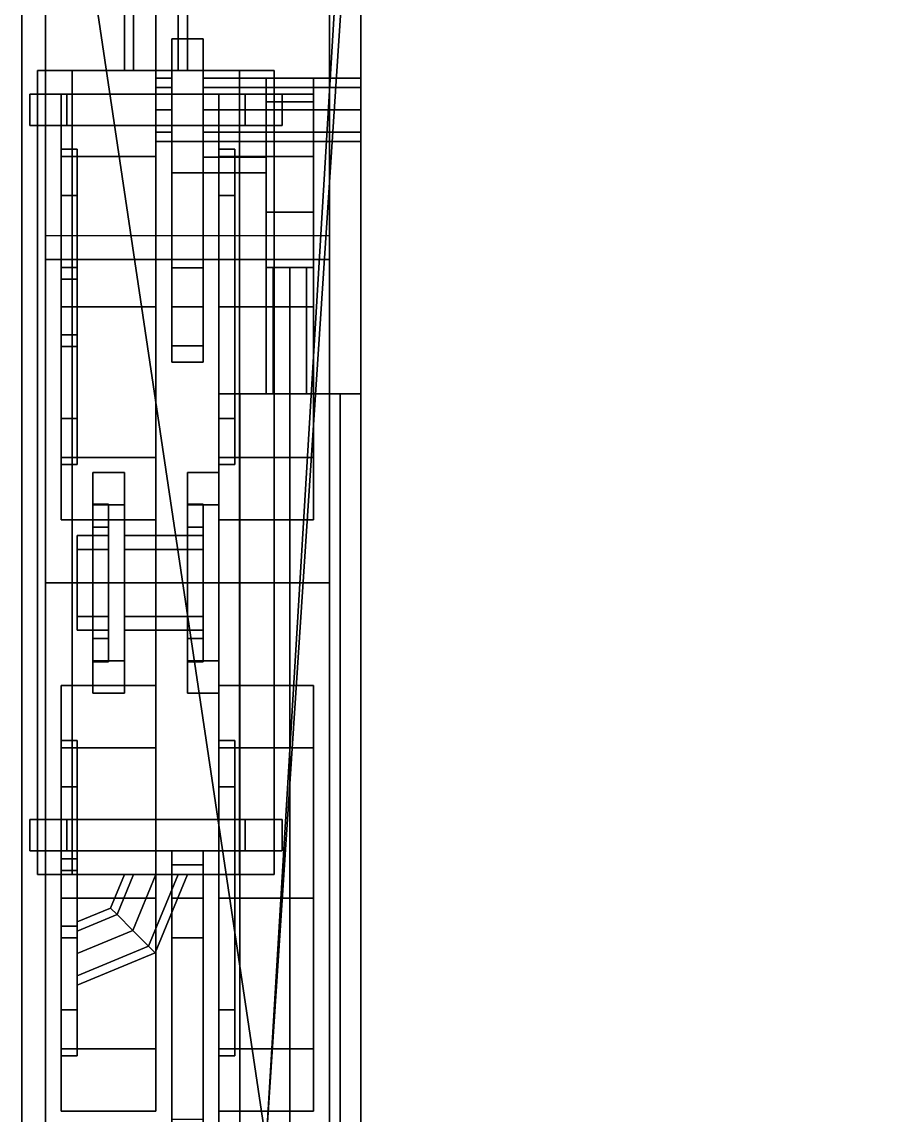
# Model space of a CAD drawing. Header units: millimetres. Extents: x -1.3 to 1.3, y -3.1 to 16.4.
# Drawn here: x -1.25 to -0.145, y 0.985 to 2.372 of the extents above; entities that cross this region are included whole.
import ezdxf

# ---------------------------------------------------------------- set-up
doc = ezdxf.new("R2010")
doc.units = ezdxf.units.MM
for name, color, linetype in [('fenders', 6, 'Continuous'), ('suspension', 5, 'Continuous'), ('tracks', 3, 'Continuous'), ('wheels', 2, 'Continuous')]:
    doc.layers.add(name, color=color, linetype=linetype)

msp = doc.modelspace()

# ---------------------------------------------------------------- linework, layer by layer
for points in [[(-0.82, 2.59, 0.45), (-0.82, -2.5, 0.45), (-0.82, 2.9449, 1.07), (-0.82, 3.07, 0.75)], [(-0.94, 0.95, 1.63), (-0.82, 2.771, 1.515), (-0.82, 2.9449, 1.07), (-0.94, 0.95, 1.07)], [(-0.82, -2.5, 0.45), (-0.82, -2.5, 0.45), (-0.82, 0.22, 1.07), (-0.82, 2.9449, 1.07)], [(-0.05, 0.9318, 1.7311), (-0.05, 2.73, 1.62), (-0.82, 2.771, 1.515), (-0.94, 0.95, 1.63)], [(0.82, 2.59, 0.45), (0.82, -2.5, 0.45), (-0.82, -2.5, 0.45), (-0.82, 2.59, 0.45)], [(-1.1083, 2.41, 1.3383), (-1.12, 2.41, 1.31), (-1.12, 2.31, 1.31), (-1.1083, 2.31, 1.3383)], [(-1.12, 2.41, 1.31), (-1.1083, 2.41, 1.2817), (-1.1083, 2.31, 1.2817), (-1.12, 2.31, 1.31)], [(-1.08, 2.41, 1.35), (-1.1083, 2.41, 1.3383), (-1.1083, 2.31, 1.3383), (-1.08, 2.31, 1.35)], [(-1.1083, 2.41, 1.2817), (-1.08, 2.41, 1.27), (-1.08, 2.31, 1.27), (-1.1083, 2.31, 1.2817)], [(-1.0517, 2.41, 1.3383), (-1.08, 2.41, 1.35), (-1.08, 2.31, 1.35), (-1.0517, 2.31, 1.3383)], [(-1.08, 2.41, 1.27), (-1.0517, 2.41, 1.2817), (-1.0517, 2.31, 1.2817), (-1.08, 2.31, 1.27)], [(-1.04, 2.41, 1.31), (-1.0517, 2.41, 1.3383), (-1.0517, 2.31, 1.3383), (-1.04, 2.31, 1.31)], [(-1.0517, 2.41, 1.2817), (-1.04, 2.41, 1.31), (-1.04, 2.31, 1.31), (-1.0517, 2.31, 1.2817)], [(-1.1861, 2.31, 1.3261), (-1.23, 2.31, 1.22), (-1.23, 1.29, 1.22), (-1.1861, 1.29, 1.3261)], [(-1.23, 2.31, 1.22), (-1.1861, 2.31, 1.1139), (-1.1861, 1.29, 1.1139), (-1.23, 1.29, 1.22)], [(-1.08, 2.31, 1.07), (-1.1861, 2.31, 1.1139), (-1.23, 2.31, 1.22), (-0.9739, 2.31, 1.1139)], [(-0.9739, 2.31, 1.1139), (-1.23, 2.31, 1.22), (-1.1861, 2.31, 1.3261), (-0.93, 2.31, 1.22)], [(-1.08, 2.31, 1.37), (-1.1861, 2.31, 1.3261), (-1.1861, 1.29, 1.3261), (-1.08, 1.29, 1.37)], [(-1.1861, 2.31, 1.1139), (-1.08, 2.31, 1.07), (-1.08, 1.29, 1.07), (-1.1861, 1.29, 1.1139)], [(-0.93, 2.31, 1.22), (-1.1861, 2.31, 1.3261), (-1.08, 2.31, 1.37), (-0.9739, 2.31, 1.3261)], [(-0.9739, 2.31, 1.3261), (-1.08, 2.31, 1.37), (-1.08, 1.29, 1.37), (-0.9739, 1.29, 1.3261)], [(-1.08, 2.31, 1.07), (-0.9739, 2.31, 1.1139), (-0.9739, 1.29, 1.1139), (-1.08, 1.29, 1.07)], [(-0.93, 2.31, 1.22), (-0.9739, 2.31, 1.3261), (-0.9739, 1.29, 1.3261), (-0.93, 1.29, 1.22)], [(-0.9739, 2.31, 1.1139), (-0.93, 2.31, 1.22), (-0.93, 1.29, 1.22), (-0.9739, 1.29, 1.1139)], [(-1.24, 2.28, 1.22), (-1.1931, 2.28, 1.3331), (-1.1861, 2.28, 1.3261), (-1.23, 2.28, 1.22)], [(-1.23, 2.28, 1.22), (-1.23, 2.28, 1.07), (-1.24, 2.28, 1.07), (-1.24, 2.28, 1.22)], [(-1.24, 2.28, 1.22), (-1.24, 2.28, 1.07), (-1.24, 2.24, 1.07), (-1.24, 2.24, 1.22)], [(-1.1931, 2.28, 1.3331), (-1.24, 2.28, 1.22), (-1.24, 2.24, 1.22), (-1.1931, 2.24, 1.3331)], [(-1.1931, 2.28, 1.3331), (-1.08, 2.28, 1.38), (-1.08, 2.28, 1.37), (-1.1861, 2.28, 1.3261)], [(-1.08, 2.28, 1.38), (-1.1931, 2.28, 1.3331), (-1.1931, 2.24, 1.3331), (-1.08, 2.24, 1.38)], [(-1.08, 2.28, 1.38), (-0.9669, 2.28, 1.3331), (-0.9739, 2.28, 1.3261), (-1.08, 2.28, 1.37)], [(-0.9669, 2.28, 1.3331), (-1.08, 2.28, 1.38), (-1.08, 2.24, 1.38), (-0.9669, 2.24, 1.3331)], [(-0.9669, 2.28, 1.3331), (-0.92, 2.28, 1.22), (-0.93, 2.28, 1.22), (-0.9739, 2.28, 1.3261)], [(-0.92, 2.28, 1.22), (-0.9669, 2.28, 1.3331), (-0.9669, 2.24, 1.3331), (-0.92, 2.24, 1.22)], [(-0.92, 2.28, 1.22), (-0.92, 2.28, 1.07), (-0.93, 2.28, 1.07), (-0.93, 2.28, 1.22)], [(-0.92, 2.28, 1.07), (-0.92, 2.28, 1.22), (-0.92, 2.24, 1.22), (-0.92, 2.24, 1.07)], [(-1.24, 2.24, 1.22), (-1.24, 2.24, 1.07), (-1.23, 2.24, 1.07), (-1.23, 2.24, 1.22)], [(-1.1931, 2.24, 1.3331), (-1.24, 2.24, 1.22), (-1.23, 2.24, 1.22), (-1.1861, 2.24, 1.3261)], [(-1.08, 2.24, 1.38), (-1.1931, 2.24, 1.3331), (-1.1861, 2.24, 1.3261), (-1.08, 2.24, 1.37)], [(-0.9669, 2.24, 1.3331), (-1.08, 2.24, 1.38), (-1.08, 2.24, 1.37), (-0.9739, 2.24, 1.3261)], [(-0.92, 2.24, 1.22), (-0.9669, 2.24, 1.3331), (-0.9739, 2.24, 1.3261), (-0.93, 2.24, 1.22)], [(-0.93, 2.24, 1.22), (-0.93, 2.24, 1.07), (-0.92, 2.24, 1.07), (-0.92, 2.24, 1.22)], [(-1.1931, 1.36, 1.3331), (-1.24, 1.36, 1.22), (-1.24, 1.32, 1.22), (-1.1931, 1.32, 1.3331)], [(-1.24, 1.36, 1.22), (-1.24, 1.36, 1.07), (-1.24, 1.32, 1.07), (-1.24, 1.32, 1.22)], [(-1.23, 1.36, 1.22), (-1.23, 1.36, 1.07), (-1.24, 1.36, 1.07), (-1.24, 1.36, 1.22)], [(-1.24, 1.36, 1.22), (-1.1931, 1.36, 1.3331), (-1.1861, 1.36, 1.3261), (-1.23, 1.36, 1.22)], [(-1.08, 1.36, 1.38), (-1.1931, 1.36, 1.3331), (-1.1931, 1.32, 1.3331), (-1.08, 1.32, 1.38)], [(-1.1931, 1.36, 1.3331), (-1.08, 1.36, 1.38), (-1.08, 1.36, 1.37), (-1.1861, 1.36, 1.3261)], [(-0.9669, 1.36, 1.3331), (-1.08, 1.36, 1.38), (-1.08, 1.32, 1.38), (-0.9669, 1.32, 1.3331)], [(-1.08, 1.36, 1.38), (-0.9669, 1.36, 1.3331), (-0.9739, 1.36, 1.3261), (-1.08, 1.36, 1.37)], [(-0.9669, 1.36, 1.3331), (-0.92, 1.36, 1.22), (-0.93, 1.36, 1.22), (-0.9739, 1.36, 1.3261)], [(-0.92, 1.36, 1.22), (-0.9669, 1.36, 1.3331), (-0.9669, 1.32, 1.3331), (-0.92, 1.32, 1.22)], [(-0.92, 1.36, 1.22), (-0.92, 1.36, 1.07), (-0.93, 1.36, 1.07), (-0.93, 1.36, 1.22)], [(-0.92, 1.36, 1.07), (-0.92, 1.36, 1.22), (-0.92, 1.32, 1.22), (-0.92, 1.32, 1.07)], [(-1.1931, 1.32, 1.3331), (-1.24, 1.32, 1.22), (-1.23, 1.32, 1.22), (-1.1861, 1.32, 1.3261)], [(-1.24, 1.32, 1.22), (-1.24, 1.32, 1.07), (-1.23, 1.32, 1.07), (-1.23, 1.32, 1.22)], [(-1.08, 1.32, 1.38), (-1.1931, 1.32, 1.3331), (-1.1861, 1.32, 1.3261), (-1.08, 1.32, 1.37)], [(-0.9669, 1.32, 1.3331), (-1.08, 1.32, 1.38), (-1.08, 1.32, 1.37), (-0.9739, 1.32, 1.3261)], [(-0.92, 1.32, 1.22), (-0.9669, 1.32, 1.3331), (-0.9739, 1.32, 1.3261), (-0.93, 1.32, 1.22)], [(-0.93, 1.32, 1.22), (-0.93, 1.32, 1.07), (-0.92, 1.32, 1.07), (-0.92, 1.32, 1.22)], [(-1.08, 1.29, 1.37), (-1.1861, 1.29, 1.3261), (-1.23, 1.29, 1.22), (-0.9739, 1.29, 1.3261)], [(-0.9739, 1.29, 1.3261), (-1.23, 1.29, 1.22), (-1.1861, 1.29, 1.1139), (-0.93, 1.29, 1.22)], [(-0.93, 1.29, 1.22), (-1.1861, 1.29, 1.1139), (-1.08, 1.29, 1.07), (-0.9739, 1.29, 1.1139)], [(-1.1083, 1.29, 1.3383), (-1.12, 1.29, 1.31), (-1.1376, 1.2476, 1.31), (-1.1293, 1.2393, 1.3383)], [(-1.12, 1.29, 1.31), (-1.1083, 1.29, 1.2817), (-1.1293, 1.2393, 1.2817), (-1.1376, 1.2476, 1.31)], [(-1.08, 1.29, 1.35), (-1.1083, 1.29, 1.3383), (-1.1293, 1.2393, 1.3383), (-1.1093, 1.2193, 1.35)], [(-1.1083, 1.29, 1.2817), (-1.08, 1.29, 1.27), (-1.1093, 1.2193, 1.27), (-1.1293, 1.2393, 1.2817)], [(-1.0517, 1.29, 1.3383), (-1.08, 1.29, 1.35), (-1.1093, 1.2193, 1.35), (-1.0893, 1.1993, 1.3383)], [(-1.08, 1.29, 1.27), (-1.0517, 1.29, 1.2817), (-1.0893, 1.1993, 1.2817), (-1.1093, 1.2193, 1.27)], [(-1.04, 1.29, 1.31), (-1.0517, 1.29, 1.3383), (-1.0893, 1.1993, 1.3383), (-1.081, 1.191, 1.31)], [(-1.0517, 1.29, 1.2817), (-1.04, 1.29, 1.31), (-1.081, 1.191, 1.31), (-1.0893, 1.1993, 1.2817)], [(-1.1293, 1.2393, 1.3383), (-1.1376, 1.2476, 1.31), (-1.18, 1.23, 1.31), (-1.18, 1.2183, 1.3383)], [(-1.1376, 1.2476, 1.31), (-1.1293, 1.2393, 1.2817), (-1.18, 1.2183, 1.2817), (-1.18, 1.23, 1.31)], [(-1.1093, 1.2193, 1.35), (-1.1293, 1.2393, 1.3383), (-1.18, 1.2183, 1.3383), (-1.18, 1.19, 1.35)], [(-1.1293, 1.2393, 1.2817), (-1.1093, 1.2193, 1.27), (-1.18, 1.19, 1.27), (-1.18, 1.2183, 1.2817)], [(-1.18, 1.2183, 1.2817), (-1.18, 1.15, 1.31), (-1.18, 1.1617, 1.3383), (-1.18, 1.23, 1.31)], [(-1.18, 1.23, 1.31), (-1.18, 1.1617, 1.3383), (-1.18, 1.19, 1.35), (-1.18, 1.2183, 1.3383)], [(-1.0893, 1.1993, 1.3383), (-1.1093, 1.2193, 1.35), (-1.18, 1.19, 1.35), (-1.18, 1.1617, 1.3383)], [(-1.1093, 1.2193, 1.27), (-1.0893, 1.1993, 1.2817), (-1.18, 1.1617, 1.2817), (-1.18, 1.19, 1.27)], [(-1.18, 1.19, 1.27), (-1.18, 1.1617, 1.2817), (-1.18, 1.15, 1.31), (-1.18, 1.2183, 1.2817)], [(-1.081, 1.191, 1.31), (-1.0893, 1.1993, 1.3383), (-1.18, 1.1617, 1.3383), (-1.18, 1.15, 1.31)], [(-1.0893, 1.1993, 1.2817), (-1.081, 1.191, 1.31), (-1.18, 1.15, 1.31), (-1.18, 1.1617, 1.2817)]]:
    msp.add_3dface(points)
at = {"layer": 'fenders'}
for points in [[(-0.94, 0.22, 1.07), (-0.94, 0.95, 1.07), (-1.25, 3.03, 1.07), (-1.25, 0.22, 1.07)], [(-0.94, 0.95, 1.07), (-0.82, 2.9449, 1.07), (-1.25, 3.03, 1.07)], [(-1.25, 0.22, 1.07), (-1.25, 3.03, 1.07), (-1.25, 3.03, 1.05), (-1.25, 0.22, 1.05)]]:
    msp.add_3dface(points, dxfattribs=at)
at = {"layer": 'suspension'}
for points in [[(-1.02, 2.35, 0.46), (-1.02, 2.28, 0.4), (-1.06, 2.28, 0.4), (-1.06, 2.35, 0.46)], [(-1.02, 2.28, 0.6), (-1.02, 2.35, 0.48), (-1.06, 2.35, 0.48), (-1.06, 2.28, 0.6)], [(-1.02, 2.35, 0.48), (-1.02, 2.35, 0.46), (-1.06, 2.35, 0.46), (-1.06, 2.35, 0.48)], [(-1.06, 2.28, 0.4), (-1.06, 2.22, 0.53), (-1.06, 2.35, 0.48), (-1.06, 2.35, 0.46)], [(-1.06, 2.22, 0.53), (-1.06, 2.22, 0.57), (-1.06, 2.28, 0.6), (-1.06, 2.35, 0.48)], [(-1.02, 2.35, 0.46), (-1.02, 2.35, 0.48), (-1.02, 2.22, 0.53), (-1.02, 2.28, 0.4)], [(-1.02, 2.35, 0.48), (-1.02, 2.28, 0.6), (-1.02, 2.22, 0.57), (-1.02, 2.22, 0.53)], [(-1.06, 2.2883, 0.5183), (-1.06, 2.3, 0.49), (-1.08, 2.3, 0.49), (-1.08, 2.2883, 0.5183)], [(-1.06, 2.3, 0.49), (-1.06, 2.2883, 0.4617), (-1.08, 2.2883, 0.4617), (-1.08, 2.3, 0.49)], [(-1.08, 2.2883, 0.4617), (-1.08, 2.22, 0.49), (-1.08, 2.2317, 0.5183), (-1.08, 2.3, 0.49)], [(-1.08, 2.3, 0.49), (-1.08, 2.2317, 0.5183), (-1.08, 2.26, 0.53), (-1.08, 2.2883, 0.5183)], [(-1.06, 2.26, 0.53), (-1.06, 2.2883, 0.5183), (-1.08, 2.2883, 0.5183), (-1.08, 2.26, 0.53)], [(-1.06, 2.2883, 0.4617), (-1.06, 2.26, 0.45), (-1.08, 2.26, 0.45), (-1.08, 2.2883, 0.4617)], [(-1.08, 2.26, 0.45), (-1.08, 2.2317, 0.4617), (-1.08, 2.22, 0.49), (-1.08, 2.2883, 0.4617)], [(-0.82, 2.3, 0.49), (-0.82, 2.2883, 0.4617), (-1.02, 2.2883, 0.4617), (-1.02, 2.3, 0.49)], [(-0.82, 2.2883, 0.5183), (-0.82, 2.3, 0.49), (-1.02, 2.3, 0.49), (-1.02, 2.2883, 0.5183)], [(-0.82, 2.2883, 0.4617), (-0.82, 2.26, 0.45), (-1.02, 2.26, 0.45), (-1.02, 2.2883, 0.4617)], [(-0.82, 2.26, 0.53), (-0.82, 2.2883, 0.5183), (-1.02, 2.2883, 0.5183), (-1.02, 2.26, 0.53)], [(-0.94, 2.27, 0.69), (-0.94, 2.27, 0.79), (-0.94, 2.3, 0.76), (-0.94, 2.3, 0.72)], [(-0.88, 2.3, 0.72), (-0.88, 2.27, 0.69), (-0.94, 2.27, 0.69), (-0.94, 2.3, 0.72)], [(-0.88, 2.27, 0.79), (-0.88, 2.3, 0.76), (-0.94, 2.3, 0.76), (-0.94, 2.27, 0.79)], [(-0.88, 2.3, 0.76), (-0.88, 2.3, 0.72), (-0.94, 2.3, 0.72), (-0.94, 2.3, 0.76)], [(-0.88, 2.3, 0.72), (-0.88, 2.3, 0.76), (-0.88, 2.27, 0.79), (-0.88, 2.27, 0.69)], [(-1.02, 2.28, 0.4), (-1.02, 2.0595, 0.2605), (-1.06, 2.0595, 0.2605), (-1.06, 2.28, 0.4)], [(-1.02, 2.22, 0.73), (-1.02, 2.28, 0.6), (-1.06, 2.28, 0.6), (-1.06, 2.22, 0.73)], [(-1.06, 2.0595, 0.2605), (-1.06, 2.01, 0.38), (-1.06, 2.22, 0.53), (-1.06, 2.28, 0.4)], [(-1.06, 2.22, 0.57), (-1.06, 2.18, 0.7), (-1.06, 2.22, 0.73), (-1.06, 2.28, 0.6)], [(-1.02, 2.28, 0.4), (-1.02, 2.22, 0.53), (-1.02, 2.01, 0.38), (-1.02, 2.0595, 0.2605)], [(-1.02, 2.28, 0.6), (-1.02, 2.22, 0.73), (-1.02, 2.18, 0.7), (-1.02, 2.22, 0.57)], [(-0.94, 2.13, 0.69), (-0.94, 2.13, 0.79), (-0.94, 2.27, 0.79), (-0.94, 2.27, 0.69)], [(-0.88, 2.13, 0.79), (-0.88, 2.27, 0.79), (-0.94, 2.27, 0.79), (-0.94, 2.13, 0.79)], [(-0.88, 2.27, 0.69), (-0.88, 2.13, 0.69), (-0.94, 2.13, 0.69), (-0.94, 2.27, 0.69)], [(-0.88, 2.27, 0.69), (-0.88, 2.27, 0.79), (-0.88, 2.13, 0.79), (-0.88, 2.13, 0.69)], [(-1.06, 2.2317, 0.5183), (-1.06, 2.26, 0.53), (-1.08, 2.26, 0.53), (-1.08, 2.2317, 0.5183)], [(-1.06, 2.26, 0.45), (-1.06, 2.2317, 0.4617), (-1.08, 2.2317, 0.4617), (-1.08, 2.26, 0.45)], [(-0.82, 2.26, 0.45), (-0.82, 2.2317, 0.4617), (-1.02, 2.2317, 0.4617), (-1.02, 2.26, 0.45)], [(-0.82, 2.2317, 0.5183), (-0.82, 2.26, 0.53), (-1.02, 2.26, 0.53), (-1.02, 2.2317, 0.5183)], [(-1.06, 2.22, 0.49), (-1.06, 2.2317, 0.5183), (-1.08, 2.2317, 0.5183), (-1.08, 2.22, 0.49)], [(-1.06, 2.2317, 0.4617), (-1.06, 2.22, 0.49), (-1.08, 2.22, 0.49), (-1.08, 2.2317, 0.4617)], [(-1.02, 2.01, 0.38), (-1.02, 2.22, 0.53), (-1.06, 2.22, 0.53), (-1.06, 2.01, 0.38)], [(-1.02, 2.22, 0.53), (-1.02, 2.22, 0.57), (-1.06, 2.22, 0.57), (-1.06, 2.22, 0.53)], [(-1.02, 2.22, 0.57), (-1.02, 2.18, 0.7), (-1.06, 2.18, 0.7), (-1.06, 2.22, 0.57)], [(-1.02, 2.18, 0.78), (-1.02, 2.22, 0.78), (-1.06, 2.22, 0.78), (-1.06, 2.18, 0.78)], [(-1.02, 2.22, 0.78), (-1.02, 2.22, 0.73), (-1.06, 2.22, 0.73), (-1.06, 2.22, 0.78)], [(-1.06, 2.18, 0.7), (-1.06, 2.18, 0.78), (-1.06, 2.22, 0.78), (-1.06, 2.22, 0.73)], [(-0.82, 2.2317, 0.4617), (-0.82, 2.22, 0.49), (-1.02, 2.22, 0.49), (-1.02, 2.2317, 0.4617)], [(-0.82, 2.22, 0.49), (-0.82, 2.2317, 0.5183), (-1.02, 2.2317, 0.5183), (-1.02, 2.22, 0.49)], [(-1.02, 2.22, 0.73), (-1.02, 2.22, 0.78), (-1.02, 2.18, 0.78), (-1.02, 2.18, 0.7)], [(-0.94, 2.2, 0.77), (-0.94, 2.22, 0.75), (-1.02, 2.22, 0.75), (-1.02, 2.2, 0.77)], [(-0.94, 2.22, 0.75), (-0.94, 2.2, 0.73), (-1.02, 2.2, 0.73), (-1.02, 2.22, 0.75)], [(-0.94, 2.18, 0.75), (-0.94, 2.2, 0.77), (-1.02, 2.2, 0.77), (-1.02, 2.18, 0.75)], [(-0.94, 2.2, 0.73), (-0.94, 2.18, 0.75), (-1.02, 2.18, 0.75), (-1.02, 2.2, 0.73)], [(-1.02, 2.18, 0.7), (-1.02, 2.18, 0.78), (-1.06, 2.18, 0.78), (-1.06, 2.18, 0.7)], [(-0.94, 2.06, 0.71), (-0.94, 2.06, 0.77), (-0.94, 2.13, 0.79), (-0.94, 2.13, 0.69)], [(-0.88, 2.06, 0.77), (-0.88, 2.13, 0.79), (-0.94, 2.13, 0.79), (-0.94, 2.06, 0.77)], [(-0.88, 2.13, 0.69), (-0.88, 2.06, 0.71), (-0.94, 2.06, 0.71), (-0.94, 2.13, 0.69)], [(-0.88, 2.13, 0.69), (-0.88, 2.13, 0.79), (-0.88, 2.06, 0.77), (-0.88, 2.06, 0.71)], [(-1.02, 2.0595, 0.2605), (-1.02, 2.01, 0.24), (-1.06, 2.01, 0.24), (-1.06, 2.0595, 0.2605)], [(-1.06, 2.01, 0.24), (-1.06, 1.9605, 0.3595), (-1.06, 2.01, 0.38), (-1.06, 2.0595, 0.2605)], [(-1.02, 2.0595, 0.2605), (-1.02, 2.01, 0.38), (-1.02, 1.9605, 0.3595), (-1.02, 2.01, 0.24)], [(-0.9312, 2.06, 0.7612), (-0.94, 2.06, 0.74), (-0.94, 1.9, 0.74), (-0.9312, 1.9, 0.7612)], [(-0.94, 2.06, 0.74), (-0.9312, 2.06, 0.7188), (-0.9312, 1.9, 0.7188), (-0.94, 1.9, 0.74)], [(-0.88, 2.06, 0.71), (-0.88, 2.06, 0.77), (-0.94, 2.06, 0.77), (-0.94, 2.06, 0.71)], [(-0.91, 2.06, 0.77), (-0.9312, 2.06, 0.7612), (-0.9312, 1.9, 0.7612), (-0.91, 1.9, 0.77)], [(-0.9312, 2.06, 0.7188), (-0.91, 2.06, 0.71), (-0.91, 1.9, 0.71), (-0.9312, 1.9, 0.7188)], [(-0.8888, 2.06, 0.7612), (-0.91, 2.06, 0.77), (-0.91, 1.9, 0.77), (-0.8888, 1.9, 0.7612)], [(-0.91, 2.06, 0.71), (-0.8888, 2.06, 0.7188), (-0.8888, 1.9, 0.7188), (-0.91, 1.9, 0.71)], [(-0.88, 2.06, 0.74), (-0.8888, 2.06, 0.7612), (-0.8888, 1.9, 0.7612), (-0.88, 1.9, 0.74)], [(-0.8888, 2.06, 0.7188), (-0.88, 2.06, 0.74), (-0.88, 1.9, 0.74), (-0.8888, 1.9, 0.7188)], [(-1.02, 1.9605, 0.3595), (-1.02, 2.01, 0.38), (-1.06, 2.01, 0.38), (-1.06, 1.9605, 0.3595)], [(-1.02, 2.01, 0.24), (-1.02, 1.9605, 0.2605), (-1.06, 1.9605, 0.2605), (-1.06, 2.01, 0.24)], [(-1.06, 1.9605, 0.2605), (-1.06, 1.94, 0.31), (-1.06, 1.9605, 0.3595), (-1.06, 2.01, 0.24)], [(-1.02, 2.01, 0.24), (-1.02, 1.9605, 0.3595), (-1.02, 1.94, 0.31), (-1.02, 1.9605, 0.2605)], [(-1.02, 1.94, 0.31), (-1.02, 1.9605, 0.3595), (-1.06, 1.9605, 0.3595), (-1.06, 1.94, 0.31)], [(-1.02, 1.9605, 0.2605), (-1.02, 1.94, 0.31), (-1.06, 1.94, 0.31), (-1.06, 1.9605, 0.2605)], [(-0.9736, 1.9, 0.8036), (-1, 1.9, 0.74), (-1, 0.79, 0.74), (-0.9736, 0.79, 0.8036)], [(-1, 1.9, 0.74), (-0.9736, 1.9, 0.6764), (-0.9736, 0.79, 0.6764), (-1, 0.79, 0.74)], [(-0.9736, 1.9, 0.8036), (-0.9312, 1.9, 0.7612), (-0.94, 1.9, 0.74), (-1, 1.9, 0.74)], [(-1, 1.9, 0.74), (-0.94, 1.9, 0.74), (-0.9312, 1.9, 0.7188), (-0.9736, 1.9, 0.6764)], [(-0.91, 1.9, 0.83), (-0.9736, 1.9, 0.8036), (-0.9736, 0.79, 0.8036), (-0.91, 0.79, 0.83)], [(-0.9736, 1.9, 0.6764), (-0.91, 1.9, 0.65), (-0.91, 0.79, 0.65), (-0.9736, 0.79, 0.6764)], [(-0.91, 1.9, 0.83), (-0.91, 1.9, 0.77), (-0.9312, 1.9, 0.7612), (-0.9736, 1.9, 0.8036)], [(-0.9736, 1.9, 0.6764), (-0.9312, 1.9, 0.7188), (-0.91, 1.9, 0.71), (-0.91, 1.9, 0.65)], [(-0.8464, 1.9, 0.8036), (-0.91, 1.9, 0.83), (-0.91, 0.79, 0.83), (-0.8464, 0.79, 0.8036)], [(-0.91, 1.9, 0.65), (-0.8464, 1.9, 0.6764), (-0.8464, 0.79, 0.6764), (-0.91, 0.79, 0.65)], [(-0.91, 1.9, 0.65), (-0.91, 1.9, 0.71), (-0.8888, 1.9, 0.7188), (-0.8464, 1.9, 0.6764)], [(-0.8464, 1.9, 0.8036), (-0.8888, 1.9, 0.7612), (-0.91, 1.9, 0.77), (-0.91, 1.9, 0.83)], [(-0.8464, 1.9, 0.6764), (-0.8888, 1.9, 0.7188), (-0.88, 1.9, 0.74), (-0.82, 1.9, 0.74)], [(-0.82, 1.9, 0.74), (-0.88, 1.9, 0.74), (-0.8888, 1.9, 0.7612), (-0.8464, 1.9, 0.8036)], [(-0.82, 1.9, 0.74), (-0.8464, 1.9, 0.8036), (-0.8464, 0.79, 0.8036), (-0.82, 0.79, 0.74)], [(-0.8464, 1.9, 0.6764), (-0.82, 1.9, 0.74), (-0.82, 0.79, 0.74), (-0.8464, 0.79, 0.6764)], [(-1.02, 1.3024, 0.3524), (-1.02, 1.32, 0.31), (-1.06, 1.32, 0.31), (-1.06, 1.3024, 0.3524)], [(-1.02, 1.32, 0.31), (-1.02, 1.3024, 0.2676), (-1.06, 1.3024, 0.2676), (-1.06, 1.32, 0.31)], [(-1.06, 1.3024, 0.3524), (-1.06, 1.32, 0.31), (-1.06, 1.3024, 0.2676), (-1.06, 1.26, 0.37)], [(-1.02, 1.26, 0.37), (-1.02, 1.3024, 0.2676), (-1.02, 1.32, 0.31), (-1.02, 1.3024, 0.3524)], [(-1.02, 1.26, 0.37), (-1.02, 1.3024, 0.3524), (-1.06, 1.3024, 0.3524), (-1.06, 1.26, 0.37)], [(-1.02, 1.3024, 0.2676), (-1.02, 1.26, 0.25), (-1.06, 1.26, 0.25), (-1.06, 1.3024, 0.2676)], [(-1.06, 1.3024, 0.2676), (-1.06, 1.26, 0.25), (-1.06, 1.21, 0.25), (-1.06, 1.26, 0.37)], [(-1.02, 1.26, 0.37), (-1.02, 1.21, 0.25), (-1.02, 1.26, 0.25), (-1.02, 1.3024, 0.2676)], [(-1.02, 0.98, 0.54), (-1.02, 1.26, 0.37), (-1.06, 1.26, 0.37), (-1.06, 0.98, 0.54)], [(-1.02, 1.26, 0.25), (-1.02, 1.21, 0.25), (-1.06, 1.21, 0.25), (-1.06, 1.26, 0.25)], [(-1.06, 0.98, 0.54), (-1.06, 1.26, 0.37), (-1.06, 1.21, 0.25), (-1.06, 0.94, 0.39)], [(-1.02, 0.94, 0.39), (-1.02, 1.21, 0.25), (-1.02, 1.26, 0.37), (-1.02, 0.98, 0.54)], [(-1.02, 1.21, 0.25), (-1.02, 0.94, 0.39), (-1.06, 0.94, 0.39), (-1.06, 1.21, 0.25)]]:
    msp.add_3dface(points, dxfattribs=at)
at = {"layer": 'tracks'}
for points in [[(-1.22, 2.95, 0.44), (-1.22, 2.1), (-1.22, 2.07, 0.05), (-1.22, 2.89, 0.48)], [(-0.86, 2.95, 0.44), (-0.86, 2.1), (-1.22, 2.1), (-1.22, 2.95, 0.44)], [(-0.86, 2.07, 0.05), (-0.86, 2.1), (-0.86, 2.95, 0.44), (-0.86, 2.89, 0.48)], [(-1.22, 2.89, 0.48), (-1.22, 2.07, 0.05), (-0.86, 2.07, 0.05), (-0.86, 2.89, 0.48)], [(-0.86, 1.66, 1.05), (-0.86, 2.83, 1.05), (-1.22, 2.83, 1.05), (-1.22, 1.66, 1.05)], [(-1.22, 1.66, 1.05), (-1.22, 2.83, 1.05), (-1.22, 2.83, 0.99), (-1.22, 1.66, 0.97)], [(-1.22, 1.66, 0.97), (-1.22, 2.83, 0.99), (-0.86, 2.83, 0.99), (-0.86, 1.66, 0.97)], [(-0.86, 2.83, 0.99), (-0.86, 2.83, 1.05), (-0.86, 1.66, 1.05), (-0.86, 1.66, 0.97)], [(-1.22, 2.1), (-1.22, -2.08), (-1.22, -2.04, 0.05), (-1.22, 2.07, 0.05)], [(-0.86, -2.04, 0.05), (-0.86, -2.08), (-0.86, 2.1), (-0.86, 2.07, 0.05)], [(-1.22, 2.07, 0.05), (-1.22, -2.04, 0.05), (-0.86, -2.04, 0.05), (-0.86, 2.07, 0.05)], [(-1.22, -0.37, 0.94), (-1.22, 1.66, 0.97), (-0.86, 1.66, 0.97), (-0.86, -0.37, 0.94)], [(-1.22, -0.37, 1.02), (-1.22, 1.66, 1.05), (-1.22, 1.66, 0.97), (-1.22, -0.37, 0.94)], [(-0.86, -0.37, 1.02), (-0.86, 1.66, 1.05), (-1.22, 1.66, 1.05), (-1.22, -0.37, 1.02)], [(-0.86, 1.66, 0.97), (-0.86, 1.66, 1.05), (-0.86, -0.37, 1.02), (-0.86, -0.37, 0.94)]]:
    msp.add_3dface(points, dxfattribs=at)
at = {"layer": 'wheels'}
for points in [[(-1.08, 2.2009, 0.5009), (-1.08, 2.28, 0.31), (-1.2, 2.28, 0.31), (-1.2, 2.2009, 0.5009)], [(-1.08, 2.28, 0.31), (-1.08, 2.2009, 0.1191), (-1.2, 2.2009, 0.1191), (-1.2, 2.28, 0.31)], [(-1.2, 2.2009, 0.5009), (-1.2, 2.28, 0.31), (-1.2, 2.21, 0.31), (-1.2, 2.1514, 0.4514)], [(-1.2, 2.28, 0.31), (-1.2, 2.2009, 0.1191), (-1.2, 2.1514, 0.1686), (-1.2, 2.21, 0.31)], [(-1, 2.2009, 0.5009), (-1, 2.28, 0.31), (-1, 2.21, 0.31), (-1, 2.1514, 0.4514)], [(-0.88, 2.2009, 0.5009), (-0.88, 2.28, 0.31), (-1, 2.28, 0.31), (-1, 2.2009, 0.5009)], [(-1, 2.28, 0.31), (-1, 2.2009, 0.1191), (-1, 2.1514, 0.1686), (-1, 2.21, 0.31)], [(-0.88, 2.28, 0.31), (-0.88, 2.2009, 0.1191), (-1, 2.2009, 0.1191), (-1, 2.28, 0.31)], [(-1.18, 2.21, 0.31), (-1.18, 2.1514, 0.4514), (-1.2, 2.1514, 0.4514), (-1.2, 2.21, 0.31)], [(-1.18, 2.1514, 0.1686), (-1.18, 2.21, 0.31), (-1.2, 2.21, 0.31), (-1.2, 2.1514, 0.1686)], [(-1.18, 2.1514, 0.4514), (-1.18, 2.21, 0.31), (-1.18, 2.06, 0.31), (-1.18, 2.0454, 0.3454)], [(-1.18, 2.21, 0.31), (-1.18, 2.1514, 0.1686), (-1.18, 2.0454, 0.2746), (-1.18, 2.06, 0.31)], [(-0.98, 2.1514, 0.1686), (-0.98, 2.21, 0.31), (-1, 2.21, 0.31), (-1, 2.1514, 0.1686)], [(-0.98, 2.21, 0.31), (-0.98, 2.1514, 0.4514), (-1, 2.1514, 0.4514), (-1, 2.21, 0.31)], [(-0.98, 2.21, 0.31), (-0.98, 2.1514, 0.1686), (-0.98, 2.0454, 0.2746), (-0.98, 2.06, 0.31)], [(-0.98, 2.1514, 0.4514), (-0.98, 2.21, 0.31), (-0.98, 2.06, 0.31), (-0.98, 2.0454, 0.3454)], [(-1.08, 2.01, 0.58), (-1.08, 2.2009, 0.5009), (-1.2, 2.2009, 0.5009), (-1.2, 2.01, 0.58)], [(-1.08, 2.2009, 0.1191), (-1.08, 2.01, 0.04), (-1.2, 2.01, 0.04), (-1.2, 2.2009, 0.1191)], [(-1.2, 2.01, 0.58), (-1.2, 2.2009, 0.5009), (-1.2, 2.1514, 0.4514), (-1.2, 2.01, 0.51)], [(-1.2, 2.2009, 0.1191), (-1.2, 2.01, 0.04), (-1.2, 2.01, 0.11), (-1.2, 2.1514, 0.1686)], [(-1, 2.2009, 0.1191), (-1, 2.01, 0.04), (-1, 2.01, 0.11), (-1, 2.1514, 0.1686)], [(-0.88, 2.2009, 0.1191), (-0.88, 2.01, 0.04), (-1, 2.01, 0.04), (-1, 2.2009, 0.1191)], [(-1, 2.01, 0.58), (-1, 2.2009, 0.5009), (-1, 2.1514, 0.4514), (-1, 2.01, 0.51)], [(-0.88, 2.01, 0.58), (-0.88, 2.2009, 0.5009), (-1, 2.2009, 0.5009), (-1, 2.01, 0.58)], [(-1.18, 2.1514, 0.4514), (-1.18, 2.01, 0.51), (-1.2, 2.01, 0.51), (-1.2, 2.1514, 0.4514)], [(-1.18, 2.01, 0.11), (-1.18, 2.1514, 0.1686), (-1.2, 2.1514, 0.1686), (-1.2, 2.01, 0.11)], [(-1.18, 2.01, 0.51), (-1.18, 2.1514, 0.4514), (-1.18, 2.0454, 0.3454), (-1.18, 2.01, 0.36)], [(-1.18, 2.1514, 0.1686), (-1.18, 2.01, 0.11), (-1.18, 2.01, 0.26), (-1.18, 2.0454, 0.2746)], [(-0.98, 2.1514, 0.4514), (-0.98, 2.01, 0.51), (-1, 2.01, 0.51), (-1, 2.1514, 0.4514)], [(-0.98, 2.01, 0.11), (-0.98, 2.1514, 0.1686), (-1, 2.1514, 0.1686), (-1, 2.01, 0.11)], [(-0.98, 2.01, 0.51), (-0.98, 2.1514, 0.4514), (-0.98, 2.0454, 0.3454), (-0.98, 2.01, 0.36)], [(-0.98, 2.1514, 0.1686), (-0.98, 2.01, 0.11), (-0.98, 2.01, 0.26), (-0.98, 2.0454, 0.2746)], [(-1.18, 2.0454, 0.3454), (-1.18, 2.06, 0.31), (-1.2, 2.06, 0.31), (-1.2, 2.0454, 0.3454)], [(-1.18, 2.06, 0.31), (-1.18, 2.0454, 0.2746), (-1.2, 2.0454, 0.2746), (-1.2, 2.06, 0.31)], [(-1.2, 2.0454, 0.2746), (-1.2, 1.96, 0.31), (-1.2, 1.9746, 0.3454), (-1.2, 2.06, 0.31)], [(-1.2, 2.06, 0.31), (-1.2, 1.9746, 0.3454), (-1.2, 2.01, 0.36), (-1.2, 2.0454, 0.3454)], [(-1.18, 2.01, 0.36), (-1.18, 2.0454, 0.3454), (-1.2, 2.0454, 0.3454), (-1.2, 2.01, 0.36)], [(-1.18, 2.0454, 0.2746), (-1.18, 2.01, 0.26), (-1.2, 2.01, 0.26), (-1.2, 2.0454, 0.2746)], [(-1.2, 2.01, 0.26), (-1.2, 1.9746, 0.2746), (-1.2, 1.96, 0.31), (-1.2, 2.0454, 0.2746)], [(-1.18, 1.9746, 0.3454), (-1.18, 2.01, 0.36), (-1.2, 2.01, 0.36), (-1.2, 1.9746, 0.3454)], [(-1.18, 2.01, 0.26), (-1.18, 1.9746, 0.2746), (-1.2, 1.9746, 0.2746), (-1.2, 2.01, 0.26)], [(-1.18, 2.01, 0.51), (-1.18, 1.8686, 0.4514), (-1.2, 1.8686, 0.4514), (-1.2, 2.01, 0.51)], [(-1.18, 1.8686, 0.1686), (-1.18, 2.01, 0.11), (-1.2, 2.01, 0.11), (-1.2, 1.8686, 0.1686)], [(-1.08, 1.8191, 0.5009), (-1.08, 2.01, 0.58), (-1.2, 2.01, 0.58), (-1.2, 1.8191, 0.5009)], [(-1.08, 2.01, 0.04), (-1.08, 1.8191, 0.1191), (-1.2, 1.8191, 0.1191), (-1.2, 2.01, 0.04)], [(-1.2, 2.01, 0.04), (-1.2, 1.8191, 0.1191), (-1.2, 1.8686, 0.1686), (-1.2, 2.01, 0.11)], [(-1.2, 1.8191, 0.5009), (-1.2, 2.01, 0.58), (-1.2, 2.01, 0.51), (-1.2, 1.8686, 0.4514)], [(-1.18, 2.01, 0.11), (-1.18, 1.8686, 0.1686), (-1.18, 1.9746, 0.2746), (-1.18, 2.01, 0.26)], [(-1.18, 1.8686, 0.4514), (-1.18, 2.01, 0.51), (-1.18, 2.01, 0.36), (-1.18, 1.9746, 0.3454)], [(-1, 1.8191, 0.5009), (-1, 2.01, 0.58), (-1, 2.01, 0.51), (-1, 1.8686, 0.4514)], [(-1, 2.01, 0.04), (-1, 1.8191, 0.1191), (-1, 1.8686, 0.1686), (-1, 2.01, 0.11)], [(-0.88, 2.01, 0.04), (-0.88, 1.8191, 0.1191), (-1, 1.8191, 0.1191), (-1, 2.01, 0.04)], [(-0.88, 1.8191, 0.5009), (-0.88, 2.01, 0.58), (-1, 2.01, 0.58), (-1, 1.8191, 0.5009)], [(-0.98, 1.8686, 0.1686), (-0.98, 2.01, 0.11), (-1, 2.01, 0.11), (-1, 1.8686, 0.1686)], [(-0.98, 2.01, 0.51), (-0.98, 1.8686, 0.4514), (-1, 1.8686, 0.4514), (-1, 2.01, 0.51)], [(-0.98, 1.8686, 0.4514), (-0.98, 2.01, 0.51), (-0.98, 2.01, 0.36), (-0.98, 1.9746, 0.3454)], [(-0.98, 2.01, 0.11), (-0.98, 1.8686, 0.1686), (-0.98, 1.9746, 0.2746), (-0.98, 2.01, 0.26)], [(-1.18, 1.96, 0.31), (-1.18, 1.9746, 0.3454), (-1.2, 1.9746, 0.3454), (-1.2, 1.96, 0.31)], [(-1.18, 1.9746, 0.2746), (-1.18, 1.96, 0.31), (-1.2, 1.96, 0.31), (-1.2, 1.9746, 0.2746)], [(-1.18, 1.8686, 0.1686), (-1.18, 1.81, 0.31), (-1.18, 1.96, 0.31), (-1.18, 1.9746, 0.2746)], [(-1.18, 1.81, 0.31), (-1.18, 1.8686, 0.4514), (-1.18, 1.9746, 0.3454), (-1.18, 1.96, 0.31)], [(-0.98, 1.81, 0.31), (-0.98, 1.8686, 0.4514), (-0.98, 1.9746, 0.3454), (-0.98, 1.96, 0.31)], [(-0.98, 1.8686, 0.1686), (-0.98, 1.81, 0.31), (-0.98, 1.96, 0.31), (-0.98, 1.9746, 0.2746)], [(-1.18, 1.8686, 0.4514), (-1.18, 1.81, 0.31), (-1.2, 1.81, 0.31), (-1.2, 1.8686, 0.4514)], [(-1.18, 1.81, 0.31), (-1.18, 1.8686, 0.1686), (-1.2, 1.8686, 0.1686), (-1.2, 1.81, 0.31)], [(-1.2, 1.8191, 0.1191), (-1.2, 1.74, 0.31), (-1.2, 1.81, 0.31), (-1.2, 1.8686, 0.1686)], [(-1.2, 1.74, 0.31), (-1.2, 1.8191, 0.5009), (-1.2, 1.8686, 0.4514), (-1.2, 1.81, 0.31)], [(-1, 1.74, 0.31), (-1, 1.8191, 0.5009), (-1, 1.8686, 0.4514), (-1, 1.81, 0.31)], [(-1, 1.8191, 0.1191), (-1, 1.74, 0.31), (-1, 1.81, 0.31), (-1, 1.8686, 0.1686)], [(-0.98, 1.81, 0.31), (-0.98, 1.8686, 0.1686), (-1, 1.8686, 0.1686), (-1, 1.81, 0.31)], [(-0.98, 1.8686, 0.4514), (-0.98, 1.81, 0.31), (-1, 1.81, 0.31), (-1, 1.8686, 0.4514)], [(-1.08, 1.74, 0.31), (-1.08, 1.8191, 0.5009), (-1.2, 1.8191, 0.5009), (-1.2, 1.74, 0.31)], [(-1.08, 1.8191, 0.1191), (-1.08, 1.74, 0.31), (-1.2, 1.74, 0.31), (-1.2, 1.8191, 0.1191)], [(-0.88, 1.74, 0.31), (-0.88, 1.8191, 0.5009), (-1, 1.8191, 0.5009), (-1, 1.74, 0.31)], [(-0.88, 1.8191, 0.1191), (-0.88, 1.74, 0.31), (-1, 1.74, 0.31), (-1, 1.8191, 0.1191)], [(-1.16, 1.759, 0.949), (-1.16, 1.8, 0.85), (-1.16, 1.76, 0.85), (-1.16, 1.7307, 0.9207)], [(-1.12, 1.759, 0.949), (-1.12, 1.8, 0.85), (-1.16, 1.8, 0.85), (-1.16, 1.759, 0.949)], [(-1.16, 1.8, 0.85), (-1.16, 1.759, 0.751), (-1.16, 1.7307, 0.7793), (-1.16, 1.76, 0.85)], [(-1.12, 1.8, 0.85), (-1.12, 1.759, 0.751), (-1.16, 1.759, 0.751), (-1.16, 1.8, 0.85)], [(-1.04, 1.759, 0.949), (-1.04, 1.8, 0.85), (-1.04, 1.76, 0.85), (-1.04, 1.7307, 0.9207)], [(-1, 1.759, 0.949), (-1, 1.8, 0.85), (-1.04, 1.8, 0.85), (-1.04, 1.759, 0.949)], [(-1.04, 1.8, 0.85), (-1.04, 1.759, 0.751), (-1.04, 1.7307, 0.7793), (-1.04, 1.76, 0.85)], [(-1, 1.8, 0.85), (-1, 1.759, 0.751), (-1.04, 1.759, 0.751), (-1.04, 1.8, 0.85)], [(-1.14, 1.7307, 0.7793), (-1.14, 1.76, 0.85), (-1.16, 1.76, 0.85), (-1.16, 1.7307, 0.7793)], [(-1.14, 1.76, 0.85), (-1.14, 1.7307, 0.9207), (-1.16, 1.7307, 0.9207), (-1.16, 1.76, 0.85)], [(-1.16, 1.66, 0.99), (-1.16, 1.759, 0.949), (-1.16, 1.7307, 0.9207), (-1.16, 1.66, 0.95)], [(-1.16, 1.759, 0.751), (-1.16, 1.66, 0.71), (-1.16, 1.66, 0.75), (-1.16, 1.7307, 0.7793)], [(-1.12, 1.759, 0.751), (-1.12, 1.66, 0.71), (-1.16, 1.66, 0.71), (-1.16, 1.759, 0.751)], [(-1.12, 1.66, 0.99), (-1.12, 1.759, 0.949), (-1.16, 1.759, 0.949), (-1.16, 1.66, 0.99)], [(-1.14, 1.76, 0.85), (-1.14, 1.7307, 0.7793), (-1.14, 1.7024, 0.8076), (-1.14, 1.72, 0.85)], [(-1.14, 1.7307, 0.9207), (-1.14, 1.76, 0.85), (-1.14, 1.72, 0.85), (-1.14, 1.7024, 0.8924)], [(-1.02, 1.7307, 0.7793), (-1.02, 1.76, 0.85), (-1.04, 1.76, 0.85), (-1.04, 1.7307, 0.7793)], [(-1.02, 1.76, 0.85), (-1.02, 1.7307, 0.9207), (-1.04, 1.7307, 0.9207), (-1.04, 1.76, 0.85)], [(-1.04, 1.66, 0.99), (-1.04, 1.759, 0.949), (-1.04, 1.7307, 0.9207), (-1.04, 1.66, 0.95)], [(-1.04, 1.759, 0.751), (-1.04, 1.66, 0.71), (-1.04, 1.66, 0.75), (-1.04, 1.7307, 0.7793)], [(-1, 1.759, 0.751), (-1, 1.66, 0.71), (-1.04, 1.66, 0.71), (-1.04, 1.759, 0.751)], [(-1, 1.66, 0.99), (-1, 1.759, 0.949), (-1.04, 1.759, 0.949), (-1.04, 1.66, 0.99)], [(-1.02, 1.76, 0.85), (-1.02, 1.7307, 0.7793), (-1.02, 1.7024, 0.8076), (-1.02, 1.72, 0.85)], [(-1.02, 1.7307, 0.9207), (-1.02, 1.76, 0.85), (-1.02, 1.72, 0.85), (-1.02, 1.7024, 0.8924)], [(-1.18, 1.6176, 0.8924), (-1.18, 1.72, 0.85), (-1.18, 1.7024, 0.8076), (-1.18, 1.6, 0.85)], [(-1.18, 1.66, 0.91), (-1.18, 1.7024, 0.8924), (-1.18, 1.72, 0.85), (-1.18, 1.6176, 0.8924)], [(-1.14, 1.72, 0.85), (-1.14, 1.7024, 0.8076), (-1.18, 1.7024, 0.8076), (-1.18, 1.72, 0.85)], [(-1.14, 1.7024, 0.8924), (-1.14, 1.72, 0.85), (-1.18, 1.72, 0.85), (-1.18, 1.7024, 0.8924)], [(-1.14, 1.7307, 0.9207), (-1.14, 1.66, 0.95), (-1.16, 1.66, 0.95), (-1.16, 1.7307, 0.9207)], [(-1.14, 1.66, 0.75), (-1.14, 1.7307, 0.7793), (-1.16, 1.7307, 0.7793), (-1.16, 1.66, 0.75)], [(-1.14, 1.66, 0.95), (-1.14, 1.7307, 0.9207), (-1.14, 1.7024, 0.8924), (-1.14, 1.66, 0.91)], [(-1.14, 1.7307, 0.7793), (-1.14, 1.66, 0.75), (-1.14, 1.66, 0.79), (-1.14, 1.7024, 0.8076)], [(-1.02, 1.72, 0.85), (-1.02, 1.7024, 0.8076), (-1.12, 1.7024, 0.8076), (-1.12, 1.72, 0.85)], [(-1.02, 1.7024, 0.8924), (-1.02, 1.72, 0.85), (-1.12, 1.72, 0.85), (-1.12, 1.7024, 0.8924)], [(-1.12, 1.66, 0.91), (-1.12, 1.7024, 0.8924), (-1.12, 1.72, 0.85), (-1.12, 1.6176, 0.8924)], [(-1.12, 1.6176, 0.8924), (-1.12, 1.72, 0.85), (-1.12, 1.7024, 0.8076), (-1.12, 1.6, 0.85)], [(-1.02, 1.7307, 0.9207), (-1.02, 1.66, 0.95), (-1.04, 1.66, 0.95), (-1.04, 1.7307, 0.9207)], [(-1.02, 1.66, 0.75), (-1.02, 1.7307, 0.7793), (-1.04, 1.7307, 0.7793), (-1.04, 1.66, 0.75)], [(-1.02, 1.66, 0.95), (-1.02, 1.7307, 0.9207), (-1.02, 1.7024, 0.8924), (-1.02, 1.66, 0.91)], [(-1.02, 1.7307, 0.7793), (-1.02, 1.66, 0.75), (-1.02, 1.66, 0.79), (-1.02, 1.7024, 0.8076)], [(-1.18, 1.6, 0.85), (-1.18, 1.7024, 0.8076), (-1.18, 1.66, 0.79), (-1.18, 1.6176, 0.8076)], [(-1.14, 1.7024, 0.8076), (-1.14, 1.66, 0.79), (-1.18, 1.66, 0.79), (-1.18, 1.7024, 0.8076)], [(-1.14, 1.66, 0.91), (-1.14, 1.7024, 0.8924), (-1.18, 1.7024, 0.8924), (-1.18, 1.66, 0.91)], [(-1.02, 1.7024, 0.8076), (-1.02, 1.66, 0.79), (-1.12, 1.66, 0.79), (-1.12, 1.7024, 0.8076)], [(-1.02, 1.66, 0.91), (-1.02, 1.7024, 0.8924), (-1.12, 1.7024, 0.8924), (-1.12, 1.66, 0.91)], [(-1.12, 1.6, 0.85), (-1.12, 1.7024, 0.8076), (-1.12, 1.66, 0.79), (-1.12, 1.6176, 0.8076)], [(-1.14, 1.66, 0.79), (-1.14, 1.6176, 0.8076), (-1.18, 1.6176, 0.8076), (-1.18, 1.66, 0.79)], [(-1.14, 1.6176, 0.8924), (-1.14, 1.66, 0.91), (-1.18, 1.66, 0.91), (-1.18, 1.6176, 0.8924)], [(-1.16, 1.561, 0.949), (-1.16, 1.66, 0.99), (-1.16, 1.66, 0.95), (-1.16, 1.5893, 0.9207)], [(-1.14, 1.66, 0.95), (-1.14, 1.5893, 0.9207), (-1.16, 1.5893, 0.9207), (-1.16, 1.66, 0.95)], [(-1.16, 1.66, 0.71), (-1.16, 1.561, 0.751), (-1.16, 1.5893, 0.7793), (-1.16, 1.66, 0.75)], [(-1.12, 1.66, 0.71), (-1.12, 1.561, 0.751), (-1.16, 1.561, 0.751), (-1.16, 1.66, 0.71)], [(-1.14, 1.5893, 0.7793), (-1.14, 1.66, 0.75), (-1.16, 1.66, 0.75), (-1.16, 1.5893, 0.7793)], [(-1.12, 1.561, 0.949), (-1.12, 1.66, 0.99), (-1.16, 1.66, 0.99), (-1.16, 1.561, 0.949)], [(-1.14, 1.5893, 0.9207), (-1.14, 1.66, 0.95), (-1.14, 1.66, 0.91), (-1.14, 1.6176, 0.8924)], [(-1.14, 1.66, 0.75), (-1.14, 1.5893, 0.7793), (-1.14, 1.6176, 0.8076), (-1.14, 1.66, 0.79)], [(-1.02, 1.66, 0.79), (-1.02, 1.6176, 0.8076), (-1.12, 1.6176, 0.8076), (-1.12, 1.66, 0.79)], [(-1.02, 1.6176, 0.8924), (-1.02, 1.66, 0.91), (-1.12, 1.66, 0.91), (-1.12, 1.6176, 0.8924)], [(-1.04, 1.561, 0.949), (-1.04, 1.66, 0.99), (-1.04, 1.66, 0.95), (-1.04, 1.5893, 0.9207)], [(-1.02, 1.66, 0.95), (-1.02, 1.5893, 0.9207), (-1.04, 1.5893, 0.9207), (-1.04, 1.66, 0.95)], [(-1.04, 1.66, 0.71), (-1.04, 1.561, 0.751), (-1.04, 1.5893, 0.7793), (-1.04, 1.66, 0.75)], [(-1, 1.66, 0.71), (-1, 1.561, 0.751), (-1.04, 1.561, 0.751), (-1.04, 1.66, 0.71)], [(-1.02, 1.5893, 0.7793), (-1.02, 1.66, 0.75), (-1.04, 1.66, 0.75), (-1.04, 1.5893, 0.7793)], [(-1, 1.561, 0.949), (-1, 1.66, 0.99), (-1.04, 1.66, 0.99), (-1.04, 1.561, 0.949)], [(-1.02, 1.5893, 0.9207), (-1.02, 1.66, 0.95), (-1.02, 1.66, 0.91), (-1.02, 1.6176, 0.8924)], [(-1.02, 1.66, 0.75), (-1.02, 1.5893, 0.7793), (-1.02, 1.6176, 0.8076), (-1.02, 1.66, 0.79)], [(-1.14, 1.6, 0.85), (-1.14, 1.6176, 0.8924), (-1.18, 1.6176, 0.8924), (-1.18, 1.6, 0.85)], [(-1.14, 1.6176, 0.8076), (-1.14, 1.6, 0.85), (-1.18, 1.6, 0.85), (-1.18, 1.6176, 0.8076)], [(-1.14, 1.56, 0.85), (-1.14, 1.5893, 0.9207), (-1.14, 1.6176, 0.8924), (-1.14, 1.6, 0.85)], [(-1.14, 1.5893, 0.7793), (-1.14, 1.56, 0.85), (-1.14, 1.6, 0.85), (-1.14, 1.6176, 0.8076)], [(-1.02, 1.6176, 0.8076), (-1.02, 1.6, 0.85), (-1.12, 1.6, 0.85), (-1.12, 1.6176, 0.8076)], [(-1.02, 1.6, 0.85), (-1.02, 1.6176, 0.8924), (-1.12, 1.6176, 0.8924), (-1.12, 1.6, 0.85)], [(-1.02, 1.56, 0.85), (-1.02, 1.5893, 0.9207), (-1.02, 1.6176, 0.8924), (-1.02, 1.6, 0.85)], [(-1.02, 1.5893, 0.7793), (-1.02, 1.56, 0.85), (-1.02, 1.6, 0.85), (-1.02, 1.6176, 0.8076)], [(-1.16, 1.52, 0.85), (-1.16, 1.561, 0.949), (-1.16, 1.5893, 0.9207), (-1.16, 1.56, 0.85)], [(-1.16, 1.561, 0.751), (-1.16, 1.52, 0.85), (-1.16, 1.56, 0.85), (-1.16, 1.5893, 0.7793)], [(-1.14, 1.56, 0.85), (-1.14, 1.5893, 0.7793), (-1.16, 1.5893, 0.7793), (-1.16, 1.56, 0.85)], [(-1.14, 1.5893, 0.9207), (-1.14, 1.56, 0.85), (-1.16, 1.56, 0.85), (-1.16, 1.5893, 0.9207)], [(-1.04, 1.52, 0.85), (-1.04, 1.561, 0.949), (-1.04, 1.5893, 0.9207), (-1.04, 1.56, 0.85)], [(-1.04, 1.561, 0.751), (-1.04, 1.52, 0.85), (-1.04, 1.56, 0.85), (-1.04, 1.5893, 0.7793)], [(-1.02, 1.56, 0.85), (-1.02, 1.5893, 0.7793), (-1.04, 1.5893, 0.7793), (-1.04, 1.56, 0.85)], [(-1.02, 1.5893, 0.9207), (-1.02, 1.56, 0.85), (-1.04, 1.56, 0.85), (-1.04, 1.5893, 0.9207)], [(-1.12, 1.52, 0.85), (-1.12, 1.561, 0.949), (-1.16, 1.561, 0.949), (-1.16, 1.52, 0.85)], [(-1.12, 1.561, 0.751), (-1.12, 1.52, 0.85), (-1.16, 1.52, 0.85), (-1.16, 1.561, 0.751)], [(-1, 1.52, 0.85), (-1, 1.561, 0.949), (-1.04, 1.561, 0.949), (-1.04, 1.52, 0.85)], [(-1, 1.561, 0.751), (-1, 1.52, 0.85), (-1.04, 1.52, 0.85), (-1.04, 1.561, 0.751)], [(-1.08, 1.4509, 0.5009), (-1.08, 1.53, 0.31), (-1.2, 1.53, 0.31), (-1.2, 1.4509, 0.5009)], [(-1.2, 1.4509, 0.5009), (-1.2, 1.53, 0.31), (-1.2, 1.46, 0.31), (-1.2, 1.4014, 0.4514)], [(-1.08, 1.53, 0.31), (-1.08, 1.4509, 0.1191), (-1.2, 1.4509, 0.1191), (-1.2, 1.53, 0.31)], [(-1.2, 1.53, 0.31), (-1.2, 1.4509, 0.1191), (-1.2, 1.4014, 0.1686), (-1.2, 1.46, 0.31)], [(-1, 1.4509, 0.5009), (-1, 1.53, 0.31), (-1, 1.46, 0.31), (-1, 1.4014, 0.4514)], [(-0.88, 1.4509, 0.5009), (-0.88, 1.53, 0.31), (-1, 1.53, 0.31), (-1, 1.4509, 0.5009)], [(-1, 1.53, 0.31), (-1, 1.4509, 0.1191), (-1, 1.4014, 0.1686), (-1, 1.46, 0.31)], [(-0.88, 1.53, 0.31), (-0.88, 1.4509, 0.1191), (-1, 1.4509, 0.1191), (-1, 1.53, 0.31)], [(-1.18, 1.46, 0.31), (-1.18, 1.4014, 0.4514), (-1.2, 1.4014, 0.4514), (-1.2, 1.46, 0.31)], [(-1.18, 1.4014, 0.1686), (-1.18, 1.46, 0.31), (-1.2, 1.46, 0.31), (-1.2, 1.4014, 0.1686)], [(-1.18, 1.4014, 0.4514), (-1.18, 1.46, 0.31), (-1.18, 1.31, 0.31), (-1.18, 1.2954, 0.3454)], [(-1.18, 1.46, 0.31), (-1.18, 1.4014, 0.1686), (-1.18, 1.2954, 0.2746), (-1.18, 1.31, 0.31)], [(-0.98, 1.4014, 0.1686), (-0.98, 1.46, 0.31), (-1, 1.46, 0.31), (-1, 1.4014, 0.1686)], [(-0.98, 1.46, 0.31), (-0.98, 1.4014, 0.4514), (-1, 1.4014, 0.4514), (-1, 1.46, 0.31)], [(-0.98, 1.46, 0.31), (-0.98, 1.4014, 0.1686), (-0.98, 1.2954, 0.2746), (-0.98, 1.31, 0.31)], [(-0.98, 1.4014, 0.4514), (-0.98, 1.46, 0.31), (-0.98, 1.31, 0.31), (-0.98, 1.2954, 0.3454)], [(-1.08, 1.4509, 0.1191), (-1.08, 1.26, 0.04), (-1.2, 1.26, 0.04), (-1.2, 1.4509, 0.1191)], [(-1.2, 1.4509, 0.1191), (-1.2, 1.26, 0.04), (-1.2, 1.26, 0.11), (-1.2, 1.4014, 0.1686)], [(-1.2, 1.26, 0.58), (-1.2, 1.4509, 0.5009), (-1.2, 1.4014, 0.4514), (-1.2, 1.26, 0.51)], [(-1.08, 1.26, 0.58), (-1.08, 1.4509, 0.5009), (-1.2, 1.4509, 0.5009), (-1.2, 1.26, 0.58)], [(-1, 1.4509, 0.1191), (-1, 1.26, 0.04), (-1, 1.26, 0.11), (-1, 1.4014, 0.1686)], [(-0.88, 1.4509, 0.1191), (-0.88, 1.26, 0.04), (-1, 1.26, 0.04), (-1, 1.4509, 0.1191)], [(-1, 1.26, 0.58), (-1, 1.4509, 0.5009), (-1, 1.4014, 0.4514), (-1, 1.26, 0.51)], [(-0.88, 1.26, 0.58), (-0.88, 1.4509, 0.5009), (-1, 1.4509, 0.5009), (-1, 1.26, 0.58)], [(-1.18, 1.4014, 0.4514), (-1.18, 1.26, 0.51), (-1.2, 1.26, 0.51), (-1.2, 1.4014, 0.4514)], [(-1.18, 1.26, 0.11), (-1.18, 1.4014, 0.1686), (-1.2, 1.4014, 0.1686), (-1.2, 1.26, 0.11)], [(-1.18, 1.26, 0.51), (-1.18, 1.4014, 0.4514), (-1.18, 1.2954, 0.3454), (-1.18, 1.26, 0.36)], [(-1.18, 1.4014, 0.1686), (-1.18, 1.26, 0.11), (-1.18, 1.26, 0.26), (-1.18, 1.2954, 0.2746)], [(-0.98, 1.4014, 0.4514), (-0.98, 1.26, 0.51), (-1, 1.26, 0.51), (-1, 1.4014, 0.4514)], [(-0.98, 1.26, 0.11), (-0.98, 1.4014, 0.1686), (-1, 1.4014, 0.1686), (-1, 1.26, 0.11)], [(-0.98, 1.26, 0.51), (-0.98, 1.4014, 0.4514), (-0.98, 1.2954, 0.3454), (-0.98, 1.26, 0.36)], [(-0.98, 1.4014, 0.1686), (-0.98, 1.26, 0.11), (-0.98, 1.26, 0.26), (-0.98, 1.2954, 0.2746)], [(-1.2, 1.2954, 0.2746), (-1.2, 1.21, 0.31), (-1.2, 1.2246, 0.3454), (-1.2, 1.31, 0.31)], [(-1.2, 1.31, 0.31), (-1.2, 1.2246, 0.3454), (-1.2, 1.26, 0.36), (-1.2, 1.2954, 0.3454)], [(-1.18, 1.2954, 0.3454), (-1.18, 1.31, 0.31), (-1.2, 1.31, 0.31), (-1.2, 1.2954, 0.3454)], [(-1.18, 1.31, 0.31), (-1.18, 1.2954, 0.2746), (-1.2, 1.2954, 0.2746), (-1.2, 1.31, 0.31)], [(-1.2, 1.26, 0.26), (-1.2, 1.2246, 0.2746), (-1.2, 1.21, 0.31), (-1.2, 1.2954, 0.2746)], [(-1.18, 1.26, 0.36), (-1.18, 1.2954, 0.3454), (-1.2, 1.2954, 0.3454), (-1.2, 1.26, 0.36)], [(-1.18, 1.2954, 0.2746), (-1.18, 1.26, 0.26), (-1.2, 1.26, 0.26), (-1.2, 1.2954, 0.2746)], [(-1.18, 1.2246, 0.3454), (-1.18, 1.26, 0.36), (-1.2, 1.26, 0.36), (-1.2, 1.2246, 0.3454)], [(-1.18, 1.26, 0.26), (-1.18, 1.2246, 0.2746), (-1.2, 1.2246, 0.2746), (-1.2, 1.26, 0.26)], [(-1.18, 1.26, 0.51), (-1.18, 1.1186, 0.4514), (-1.2, 1.1186, 0.4514), (-1.2, 1.26, 0.51)], [(-1.18, 1.1186, 0.1686), (-1.18, 1.26, 0.11), (-1.2, 1.26, 0.11), (-1.2, 1.1186, 0.1686)], [(-1.08, 1.0691, 0.5009), (-1.08, 1.26, 0.58), (-1.2, 1.26, 0.58), (-1.2, 1.0691, 0.5009)], [(-1.08, 1.26, 0.04), (-1.08, 1.0691, 0.1191), (-1.2, 1.0691, 0.1191), (-1.2, 1.26, 0.04)], [(-1.2, 1.26, 0.04), (-1.2, 1.0691, 0.1191), (-1.2, 1.1186, 0.1686), (-1.2, 1.26, 0.11)], [(-1.2, 1.0691, 0.5009), (-1.2, 1.26, 0.58), (-1.2, 1.26, 0.51), (-1.2, 1.1186, 0.4514)], [(-1.18, 1.26, 0.11), (-1.18, 1.1186, 0.1686), (-1.18, 1.2246, 0.2746), (-1.18, 1.26, 0.26)], [(-1.18, 1.1186, 0.4514), (-1.18, 1.26, 0.51), (-1.18, 1.26, 0.36), (-1.18, 1.2246, 0.3454)], [(-1, 1.0691, 0.5009), (-1, 1.26, 0.58), (-1, 1.26, 0.51), (-1, 1.1186, 0.4514)], [(-1, 1.26, 0.04), (-1, 1.0691, 0.1191), (-1, 1.1186, 0.1686), (-1, 1.26, 0.11)], [(-0.88, 1.26, 0.04), (-0.88, 1.0691, 0.1191), (-1, 1.0691, 0.1191), (-1, 1.26, 0.04)], [(-0.88, 1.0691, 0.5009), (-0.88, 1.26, 0.58), (-1, 1.26, 0.58), (-1, 1.0691, 0.5009)], [(-0.98, 1.1186, 0.1686), (-0.98, 1.26, 0.11), (-1, 1.26, 0.11), (-1, 1.1186, 0.1686)], [(-0.98, 1.26, 0.51), (-0.98, 1.1186, 0.4514), (-1, 1.1186, 0.4514), (-1, 1.26, 0.51)], [(-0.98, 1.1186, 0.4514), (-0.98, 1.26, 0.51), (-0.98, 1.26, 0.36), (-0.98, 1.2246, 0.3454)], [(-0.98, 1.26, 0.11), (-0.98, 1.1186, 0.1686), (-0.98, 1.2246, 0.2746), (-0.98, 1.26, 0.26)], [(-1.18, 1.21, 0.31), (-1.18, 1.2246, 0.3454), (-1.2, 1.2246, 0.3454), (-1.2, 1.21, 0.31)], [(-1.18, 1.2246, 0.2746), (-1.18, 1.21, 0.31), (-1.2, 1.21, 0.31), (-1.2, 1.2246, 0.2746)], [(-1.18, 1.1186, 0.1686), (-1.18, 1.06, 0.31), (-1.18, 1.21, 0.31), (-1.18, 1.2246, 0.2746)], [(-1.18, 1.06, 0.31), (-1.18, 1.1186, 0.4514), (-1.18, 1.2246, 0.3454), (-1.18, 1.21, 0.31)], [(-0.98, 1.06, 0.31), (-0.98, 1.1186, 0.4514), (-0.98, 1.2246, 0.3454), (-0.98, 1.21, 0.31)], [(-0.98, 1.1186, 0.1686), (-0.98, 1.06, 0.31), (-0.98, 1.21, 0.31), (-0.98, 1.2246, 0.2746)], [(-1.2, 0.99, 0.31), (-1.2, 1.0691, 0.5009), (-1.2, 1.1186, 0.4514), (-1.2, 1.06, 0.31)], [(-1.18, 1.1186, 0.4514), (-1.18, 1.06, 0.31), (-1.2, 1.06, 0.31), (-1.2, 1.1186, 0.4514)], [(-1.18, 1.06, 0.31), (-1.18, 1.1186, 0.1686), (-1.2, 1.1186, 0.1686), (-1.2, 1.06, 0.31)], [(-1.2, 1.0691, 0.1191), (-1.2, 0.99, 0.31), (-1.2, 1.06, 0.31), (-1.2, 1.1186, 0.1686)], [(-1, 0.99, 0.31), (-1, 1.0691, 0.5009), (-1, 1.1186, 0.4514), (-1, 1.06, 0.31)], [(-1, 1.0691, 0.1191), (-1, 0.99, 0.31), (-1, 1.06, 0.31), (-1, 1.1186, 0.1686)], [(-0.98, 1.06, 0.31), (-0.98, 1.1186, 0.1686), (-1, 1.1186, 0.1686), (-1, 1.06, 0.31)], [(-0.98, 1.1186, 0.4514), (-0.98, 1.06, 0.31), (-1, 1.06, 0.31), (-1, 1.1186, 0.4514)], [(-1.08, 0.99, 0.31), (-1.08, 1.0691, 0.5009), (-1.2, 1.0691, 0.5009), (-1.2, 0.99, 0.31)], [(-1.08, 1.0691, 0.1191), (-1.08, 0.99, 0.31), (-1.2, 0.99, 0.31), (-1.2, 1.0691, 0.1191)], [(-0.88, 0.99, 0.31), (-0.88, 1.0691, 0.5009), (-1, 1.0691, 0.5009), (-1, 0.99, 0.31)], [(-0.88, 1.0691, 0.1191), (-0.88, 0.99, 0.31), (-1, 0.99, 0.31), (-1, 1.0691, 0.1191)]]:
    msp.add_3dface(points, dxfattribs=at)

doc.saveas('drawing.dxf')
